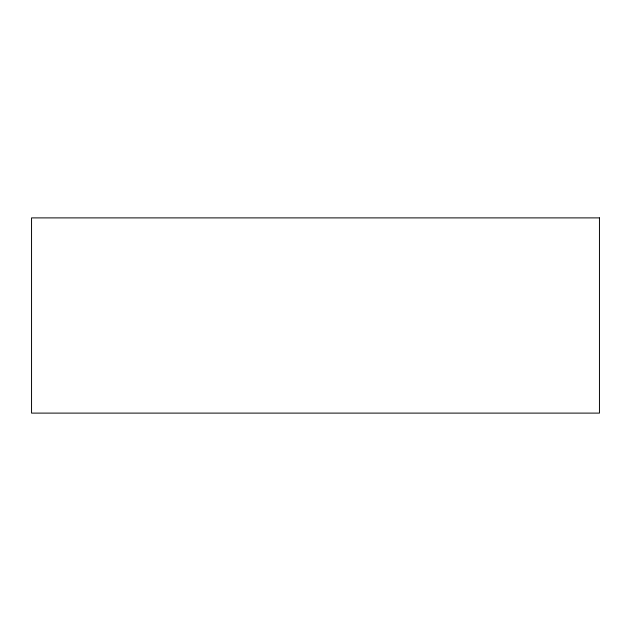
<?xml version="1.0" encoding="UTF-8"?>
<svg xmlns="http://www.w3.org/2000/svg" width="631" height="631" viewBox="0 0 631 631"><rect width="100%" height="100%" fill="white"/><g stroke="black" fill="none" stroke-linecap="round" stroke-linejoin="round"><path stroke-width="0.95" d="M599.45 217.892L31.55 217.892L31.55 413.108L599.45 413.108L599.45 217.892"/></g></svg>
